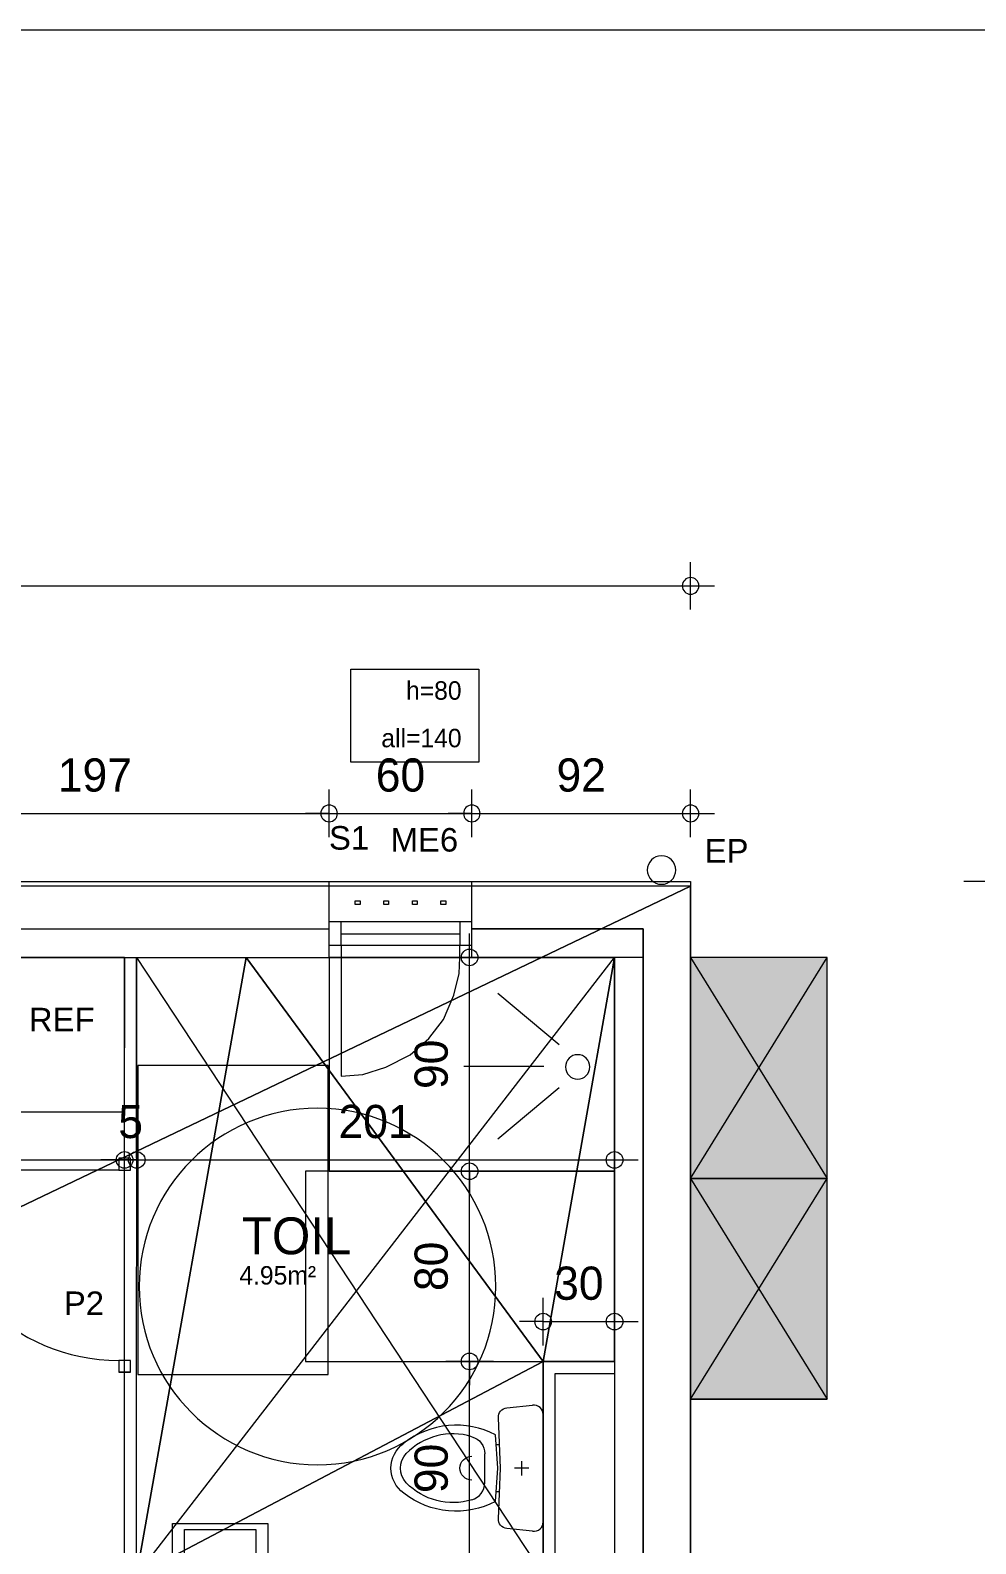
# Model space of a CAD drawing. Header units: metres. Extents: x 1.8 to 61.8, y -52.8 to -10.8.
# Drawn here: x 23.22 to 27.2, y -17.13 to -10.77 of the extents above; entities that cross this region are included whole.
import ezdxf
from ezdxf.enums import TextEntityAlignment as Align
from ezdxf.lldxf.tags import DXFTag

# ---------------------------------------------------------------- set-up
doc = ezdxf.new("R2010")
doc.units = ezdxf.units.M
doc.header["$MEASUREMENT"] = 0
for name, color, linetype in [('Calque commun', 7, 'Continuous'), ('Calque2', 7, 'Continuous'), ('Textes', 7, 'Continuous')]:
    doc.layers.add(name, color=color, linetype=linetype)
doc.styles.add('Arial8', font='arial.ttf', dxfattribs={"height": 0.098961})
doc.styles.add('Century Gothic11', font='GOTHIC.TTF', dxfattribs={"height": 0.139636})
doc.styles.add('Century Gothic19', font='GOTHIC.TTF', dxfattribs={"height": 0.155151})
doc.styles.add('Century Gothic5', font='GOTHIC.TTF', dxfattribs={"height": 0.077575})
tags = doc.linetypes.add('HIDDEN', pattern=[0.375, 0.25, -0.125]).pattern_tags.tags
tags[6:7] = [DXFTag(74, 4), DXFTag(75, 0), DXFTag(340, '0'), DXFTag(46, 1.0), DXFTag(50, 0.0), DXFTag(44, 0.0), DXFTag(45, 0.0)]
tags[4:5] = [DXFTag(74, 4), DXFTag(75, 0), DXFTag(340, '0'), DXFTag(46, 1.0), DXFTag(50, 0.0), DXFTag(44, 0.0), DXFTag(45, 0.0)]
tags = doc.linetypes.add('HIDDEN2', pattern=[0.1875, 0.125, -0.0625]).pattern_tags.tags
tags[6:7] = [DXFTag(74, 4), DXFTag(75, 0), DXFTag(340, '0'), DXFTag(46, 1.0), DXFTag(50, 0.0), DXFTag(44, 0.0), DXFTag(45, 0.0)]
tags[4:5] = [DXFTag(74, 4), DXFTag(75, 0), DXFTag(340, '0'), DXFTag(46, 1.0), DXFTag(50, 0.0), DXFTag(44, 0.0), DXFTag(45, 0.0)]

# ---------------------------------------------------------------- blocks, each defined once
blk = doc.blocks.new('Block52879')
at = {"layer": 'Calque commun', "color": 7, "linetype": 'Continuous', "lineweight": 18}
for p, q in [((25.8015, -14.3466), (26.0015, -14.3466)), ((25.8015, -14.5466), (25.8015, -14.5466))]:
    blk.add_line(p, q, dxfattribs=at)
at = {"layer": 'Calque commun', "color": 7, "linetype": 'Continuous', "lineweight": 9}
blk.add_line((25.8015, -14.6666), (25.6815, -14.6666), dxfattribs=at)
blk = doc.blocks.new('Block52880')
at = {"layer": 'Calque commun', "color": 7, "linetype": 'Continuous', "lineweight": 18}
blk.add_line((26.0015, -14.3466), (26.0015, -23.3466), dxfattribs=at)
at = {"layer": 'Calque commun', "color": 7, "linetype": 'Continuous', "lineweight": 9}
for p, q in [((25.8015, -14.5466), (25.8015, -23.1466)), ((25.6815, -14.6666), (25.6815, -23.0266))]:
    blk.add_line(p, q, dxfattribs=at)
blk = doc.blocks.new('new47')
at = {"layer": 'Calque commun', "color": 5, "linetype": 'Continuous', "lineweight": 9}
blk.add_arc((0, 0), 0.5, 0, 359.99941, dxfattribs=at)
blk = doc.blocks.new('new48')
at = {"layer": 'Calque commun', "color": 5, "linetype": 'Continuous', "lineweight": 9}
blk.add_arc((0, 0), 0.5, 0, 359.99941, dxfattribs=at)
blk = doc.blocks.new('DimLine53169')
at = {"layer": 'Calque commun', "color": 5, "linetype": 'Continuous', "lineweight": 9}
for p, q in [((24.4815, -14.1607), (24.4815, -13.9607)), ((25.0815, -14.1607), (25.0815, -13.9607)), ((24.4815, -14.0607), (24.3815, -14.0607)), ((24.4815, -14.0607), (25.0815, -14.0607)), ((25.0815, -14.0607), (25.1815, -14.0607))]:
    blk.add_line(p, q, dxfattribs=at)
at = {"layer": 'Calque commun', "color": 5, "linetype": 'Continuous', "lineweight": 9, "xscale": 0.07000000029802322, "yscale": 0.07000000029802322, "zscale": 0.07000000029802322}
for name, p in [('new47', (24.4815, -14.0607)), ('new48', (25.0815, -14.0607))]:
    blk.add_blockref(name, p, dxfattribs=at)
at = {"layer": 'Calque commun', "color": 5, "linetype": 'Continuous', "lineweight": 9, "style": 'Century Gothic11'}
blk.add_text('60', height=0.13964, dxfattribs=at).set_placement((24.7815, -14.0107), align=Align.BOTTOM_CENTER)
blk = doc.blocks.new('new53')
at = {"layer": 'Calque commun', "color": 5, "linetype": 'Continuous', "lineweight": 9}
blk.add_arc((0, 0), 0.5, 0, 359.99941, dxfattribs=at)
blk = doc.blocks.new('new54')
at = {"layer": 'Calque commun', "color": 5, "linetype": 'Continuous', "lineweight": 9}
blk.add_arc((0, 0), 0.5, 0, 359.99941, dxfattribs=at)
blk = doc.blocks.new('DimLine53193')
at = {"layer": 'Calque commun', "color": 5, "linetype": 'Continuous', "lineweight": 9}
for p, q in [((22.5115, -14.1607), (22.5115, -13.9607)), ((24.4815, -14.1607), (24.4815, -13.9607)), ((22.5115, -14.0607), (22.4115, -14.0607)), ((22.5115, -14.0607), (24.4815, -14.0607)), ((24.4815, -14.0607), (24.5815, -14.0607))]:
    blk.add_line(p, q, dxfattribs=at)
at = {"layer": 'Calque commun', "color": 5, "linetype": 'Continuous', "lineweight": 9, "xscale": 0.07000000029802322, "yscale": 0.07000000029802322, "zscale": 0.07000000029802322}
for name, p in [('new53', (22.5115, -14.0607)), ('new54', (24.4815, -14.0607))]:
    blk.add_blockref(name, p, dxfattribs=at)
at = {"layer": 'Calque commun', "color": 5, "linetype": 'Continuous', "lineweight": 9, "style": 'Century Gothic11'}
blk.add_text('197', height=0.13964, dxfattribs=at).set_placement((23.4965, -14.0107), align=Align.BOTTOM_CENTER)
blk = doc.blocks.new('new55')
at = {"layer": 'Calque commun', "color": 5, "linetype": 'Continuous', "lineweight": 9}
blk.add_arc((0, 0), 0.5, 0, 359.99941, dxfattribs=at)
blk = doc.blocks.new('new56')
at = {"layer": 'Calque commun', "color": 5, "linetype": 'Continuous', "lineweight": 9}
blk.add_arc((0, 0), 0.5, 0, 359.99941, dxfattribs=at)
blk = doc.blocks.new('DimLine53201')
at = {"layer": 'Calque commun', "color": 5, "linetype": 'Continuous', "lineweight": 9}
for p, q in [((25.0815, -14.1607), (25.0815, -13.9607)), ((26.0015, -14.1607), (26.0015, -13.9607)), ((25.0815, -14.0607), (24.9815, -14.0607)), ((25.0815, -14.0607), (26.0015, -14.0607)), ((26.0015, -14.0607), (26.1015, -14.0607))]:
    blk.add_line(p, q, dxfattribs=at)
at = {"layer": 'Calque commun', "color": 5, "linetype": 'Continuous', "lineweight": 9, "xscale": 0.07000000029802322, "yscale": 0.07000000029802322, "zscale": 0.07000000029802322}
for name, p in [('new55', (25.0815, -14.0607)), ('new56', (26.0015, -14.0607))]:
    blk.add_blockref(name, p, dxfattribs=at)
at = {"layer": 'Calque commun', "color": 5, "linetype": 'Continuous', "lineweight": 9, "style": 'Century Gothic11'}
blk.add_text('92', height=0.13964, dxfattribs=at).set_placement((25.5415, -14.0107), align=Align.BOTTOM_CENTER)
blk = doc.blocks.new('DimLine53238')
at = {"layer": 'Calque commun', "color": 5, "linetype": 'Continuous', "lineweight": 9}
blk.add_line((27.3499, -14.3466, 0), (27.1499, -14.3466, 0), dxfattribs=at)
blk = doc.blocks.new('Block53986')
at = {"layer": 'Calque commun', "color": 7, "linetype": 'Continuous', "lineweight": 18}
for p, q in [((19.4015, -14.3466), (21.7115, -14.3466)), ((22.5115, -14.3466), (24.4815, -14.3466)), ((25.0815, -14.3466), (26.0015, -14.3466))]:
    blk.add_line(p, q, dxfattribs=at)
at = {"layer": 'Calque commun', "color": 7, "linetype": 'Continuous', "lineweight": 9}
for p, q in [((19.6015, -14.5466), (21.7115, -14.5466)), ((22.5115, -14.5466), (24.4815, -14.5466)), ((25.0815, -14.5466), (25.8015, -14.5466)), ((19.7215, -14.6666), (21.7115, -14.6666)), ((22.5115, -14.6666), (24.4815, -14.6666)), ((25.0815, -14.6666), (25.6815, -14.6666))]:
    blk.add_line(p, q, dxfattribs=at)
blk = doc.blocks.new('@PRES_1_$$_1-13')
at = {"layer": 'Calque commun', "color": 5, "linetype": 'Continuous', "lineweight": 9}
for p, q in [((0, 0.32), (0.6, 0.32)), ((0.6, 0.15), (0, 0.15)), ((0.05, 0.05), (0.05, 0.15)), ((0.55, 0.15), (0.55, 0.05)), ((0.05, 0.1), (0.55, 0.1)), ((0.6, 0.05), (0, 0.05)), ((0, 0), (0.6, 0))]:
    blk.add_line(p, q, dxfattribs=at)
blk = doc.blocks.new('@PRES_1_$$_1-14')
at = {"layer": 'Calque commun', "color": 7, "linetype": 'Continuous', "lineweight": 9}
blk.add_line((0, 0), (0, 0.32), dxfattribs=at)
blk = doc.blocks.new('@PRES_1_$$_1-15')
at = {"layer": 'Calque commun', "color": 7, "linetype": 'Continuous', "lineweight": 9}
blk.add_line((0, 0), (0, 0.32), dxfattribs=at)
blk = doc.blocks.new('INTER_2D_COMB5')
at = {"layer": 'Calque commun', "color": 0, "linetype": 'ByBlock', "lineweight": -2}
for name in ['@PRES_1_$$_1-13', '@PRES_1_$$_1-14']:
    blk.add_blockref(name, (0, 0), dxfattribs=at)
at = {"layer": 'Calque commun', "color": 0, "linetype": 'ByBlock', "lineweight": -2, "extrusion": (0, 0, -1), "xscale": -1, "yscale": -1, "zscale": -1, "rotation": -180}
blk.add_blockref('@PRES_1_$$_1-15', (-0.6, 0), dxfattribs=at)
blk = doc.blocks.new('PLACED_COMB5')
at = {"layer": 'Calque commun', "color": 0, "linetype": 'ByBlock', "lineweight": -2}
blk.add_blockref('INTER_2D_COMB5', (0, 0), dxfattribs=at)
blk = doc.blocks.new('new135')
at = {"layer": 'Calque commun', "color": 5, "linetype": 'Continuous', "lineweight": 9}
blk.add_arc((0, 0), 0.5, 0, 359.99941, dxfattribs=at)
blk = doc.blocks.new('new136')
at = {"layer": 'Calque commun', "color": 5, "linetype": 'Continuous', "lineweight": 9}
blk.add_arc((0, 0), 0.5, 0, 359.99941, dxfattribs=at)
blk = doc.blocks.new('DimLine55593')
at = {"layer": 'Calque commun', "color": 5, "linetype": 'Continuous', "lineweight": 9}
for p, q in [((19.4015, -13.2034), (19.4015, -13.0034)), ((26.0015, -13.2034), (26.0015, -13.0034)), ((19.4015, -13.1034), (19.3015, -13.1034)), ((19.4015, -13.1034), (26.0015, -13.1034)), ((26.0015, -13.1034), (26.1015, -13.1034))]:
    blk.add_line(p, q, dxfattribs=at)
at = {"layer": 'Calque commun', "color": 5, "linetype": 'Continuous', "lineweight": 9, "xscale": 0.07000000029802322, "yscale": 0.07000000029802322, "zscale": 0.07000000029802322}
for name, p in [('new135', (19.4015, -13.1034)), ('new136', (26.0015, -13.1034))]:
    blk.add_blockref(name, p, dxfattribs=at)
at = {"layer": 'Calque commun', "color": 5, "linetype": 'Continuous', "lineweight": 9, "style": 'Century Gothic11'}
blk.add_text('660', height=0.13964, dxfattribs=at).set_placement((22.7015, -13.0534), align=Align.BOTTOM_CENTER)
blk = doc.blocks.new('@PRES_1_$$_1-28')
at = {"layer": 'Calque commun', "color": 5, "linetype": 'Continuous', "lineweight": 9}
blk.add_line((0.05, 0.05), (0.05, 0.85), dxfattribs=at)
at = {"layer": 'Calque commun', "color": 5, "linetype": 'Continuous', "lineweight": 9, "extrusion": (0, 0, -1)}
blk.add_arc((-0.05, 0.05), 0.8, 90, 180, dxfattribs=at)
at = {"layer": 'Calque commun', "color": 5, "linetype": 'Continuous', "lineweight": 9}
mesh = blk.add_polyface(dxfattribs=at)
corners = [(0, 0), (0, 0.05), (0.05, 0.05), (0.05, 0)]
mesh.append_faces([[corners[k] for k in face] for face in [(0, 1, 2, 3)]], dxfattribs={"color": 5})
mesh = blk.add_polyface(dxfattribs=at)
corners = [(0.85, 0), (0.85, 0.05), (0.9, 0.05), (0.9, 0)]
mesh.append_faces([[corners[k] for k in face] for face in [(0, 1, 2, 3)]], dxfattribs={"color": 5})
blk = doc.blocks.new('@PRES_1_$$_1-29')
at = {"layer": 'Calque commun', "color": 0, "linetype": 'ByBlock', "lineweight": -2}
blk.add_line((0, 0), (0, 0.05), dxfattribs=at)
blk = doc.blocks.new('@PRES_1_$$_1-30')
at = {"layer": 'Calque commun', "color": 0, "linetype": 'ByBlock', "lineweight": -2}
blk.add_line((0, 0), (0, 0.05), dxfattribs=at)
blk = doc.blocks.new('INTER_2D_COMB10')
at = {"layer": 'Calque commun', "color": 0, "linetype": 'ByBlock', "lineweight": -2}
blk.add_blockref('@PRES_1_$$_1-28', (0, 0), dxfattribs=at)
at = {"layer": 'Calque commun', "color": 15, "linetype": 'Continuous', "lineweight": 18}
blk.add_blockref('@PRES_1_$$_1-29', (0, 0), dxfattribs=at)
at = {"layer": 'Calque commun', "color": 15, "linetype": 'Continuous', "lineweight": 18, "extrusion": (0, 0, -1), "xscale": -1, "yscale": -1, "zscale": -1, "rotation": -180}
blk.add_blockref('@PRES_1_$$_1-30', (-0.9, 0), dxfattribs=at)
blk = doc.blocks.new('PLACED_COMB10')
at = {"layer": 'Calque commun', "color": 0, "linetype": 'ByBlock', "lineweight": -2}
blk.add_blockref('INTER_2D_COMB10', (0, 0), dxfattribs=at)
blk = doc.blocks.new('douche90x120')
at = {"layer": 'Calque commun', "color": 7, "linetype": 'Continuous', "lineweight": 9}
for p, q in [((-0.491, -0.1501), (-0.2333, -0.3664)), ((-0.6334, -0.4582), (-0.2969, -0.4582)), ((-0.491, -0.7635), (-0.2333, -0.5472))]:
    blk.add_line(p, q, dxfattribs=at)
blk.add_arc((-0.1549, -0.4608), 0.0514, 89.99999, 89.9994, dxfattribs=at)
mesh = blk.add_polyface(dxfattribs=at)
corners = [(-1.2, -0.9), (0, -0.9), (0, 0), (-1.2, 0)]
mesh.append_faces([[corners[k] for k in face] for face in [(0, 1, 2, 3)]], dxfattribs={"color": 7})
blk = doc.blocks.new('80x130')
at = {"layer": 'Calque commun', "color": 7, "linetype": 'HIDDEN', "lineweight": 9}
mesh = blk.add_polyface(dxfattribs=at)
corners = [(0, 0), (0, 1.3), (0.8, 1.3), (0.8, 0)]
mesh.append_faces([[corners[k] for k in face] for face in [(0, 1, 2, 3)]], dxfattribs={"color": 7})
blk = doc.blocks.new('XMODULE1PG25')
at = {"layer": 'Calque commun', "color": 5, "linetype": 'Continuous', "lineweight": 9}
blk.add_arc((0, 0), 0.5, 0, 359.99941, dxfattribs=at)
blk = doc.blocks.new('XMODULE1PG26')
at = {"layer": 'Calque commun', "color": 5, "linetype": 'Continuous', "lineweight": 9}
blk.add_arc((0, 0), 0.5, 0, 359.99941, dxfattribs=at)
blk = doc.blocks.new('DimLine53452')
at = {"layer": 'Calque commun', "color": 5, "linetype": 'Continuous', "lineweight": 9}
for p, q in [((10.8722, -16.9433), (10.8722, -16.7433)), ((12.8815, -16.9433), (12.8815, -16.7433)), ((10.8722, -16.8433), (10.7722, -16.8433)), ((10.8722, -16.8433), (12.8815, -16.8433)), ((12.8815, -16.8433), (12.9815, -16.8433))]:
    blk.add_line(p, q, dxfattribs=at)
at = {"layer": 'Calque commun', "color": 5, "linetype": 'Continuous', "lineweight": 9, "extrusion": (0, 0, -1), "xscale": 0.07000000029802322, "yscale": 0.07000000029802322, "zscale": 0.07000000029802322}
for name, p in [('XMODULE1PG25', (-10.8722, -16.8433)), ('XMODULE1PG26', (-12.8815, -16.8433))]:
    blk.add_blockref(name, p, dxfattribs=at)
at = {"layer": 'Calque commun', "color": 5, "linetype": 'Continuous', "lineweight": 9, "style": 'Century Gothic11'}
blk.add_text('201', height=0.13964, dxfattribs=at).set_placement((11.8769, -16.7933), align=Align.BOTTOM_CENTER)
blk = doc.blocks.new('XMODULE1PG27')
at = {"layer": 'Calque commun', "color": 5, "linetype": 'Continuous', "lineweight": 9}
blk.add_arc((0, 0), 0.5, 0, 359.99941, dxfattribs=at)
blk = doc.blocks.new('XMODULE1PG28')
at = {"layer": 'Calque commun', "color": 5, "linetype": 'Continuous', "lineweight": 9}
blk.add_arc((0, 0), 0.5, 0, 359.99941, dxfattribs=at)
blk = doc.blocks.new('DimLine53460')
at = {"layer": 'Calque commun', "color": 5, "linetype": 'Continuous', "lineweight": 9}
for p, q in [((10.8215, -16.9433), (10.8215, -16.7433)), ((10.8722, -16.9433), (10.8722, -16.7433)), ((10.8215, -16.8433), (10.7215, -16.8433)), ((10.8215, -16.8433), (10.8722, -16.8433)), ((10.8722, -16.8433), (10.9722, -16.8433))]:
    blk.add_line(p, q, dxfattribs=at)
at = {"layer": 'Calque commun', "color": 5, "linetype": 'Continuous', "lineweight": 9, "extrusion": (0, 0, -1), "xscale": 0.07000000029802322, "yscale": 0.07000000029802322, "zscale": 0.07000000029802322}
for name, p in [('XMODULE1PG27', (-10.8215, -16.8433)), ('XMODULE1PG28', (-10.8722, -16.8433))]:
    blk.add_blockref(name, p, dxfattribs=at)
at = {"layer": 'Calque commun', "color": 5, "linetype": 'Continuous', "lineweight": 9, "style": 'Century Gothic11'}
blk.add_text('5', height=0.1396, dxfattribs=at).set_placement((10.8469, -16.7933), align=Align.BOTTOM_CENTER)
blk = doc.blocks.new('XMODULE1PG29')
at = {"layer": 'Calque commun', "color": 5, "linetype": 'Continuous', "lineweight": 9}
blk.add_arc((0, 0), 0.5, 0, 359.99941, dxfattribs=at)
blk = doc.blocks.new('XMODULE1PG30')
at = {"layer": 'Calque commun', "color": 5, "linetype": 'Continuous', "lineweight": 9}
blk.add_arc((0, 0), 0.5, 0, 359.99941, dxfattribs=at)
blk = doc.blocks.new('DimLine53468')
at = {"layer": 'Calque commun', "color": 5, "linetype": 'Continuous', "lineweight": 9}
for p, q in [((8.2748, -16.9433), (8.2748, -16.7433)), ((10.8215, -16.9433), (10.8215, -16.7433)), ((8.2748, -16.8433), (8.1748, -16.8433)), ((8.2748, -16.8433), (10.8215, -16.8433)), ((10.8215, -16.8433), (10.9215, -16.8433))]:
    blk.add_line(p, q, dxfattribs=at)
at = {"layer": 'Calque commun', "color": 5, "linetype": 'Continuous', "lineweight": 9, "extrusion": (0, 0, -1), "xscale": 0.07000000029802322, "yscale": 0.07000000029802322, "zscale": 0.07000000029802322}
for name, p in [('XMODULE1PG29', (-8.2748, -16.8433)), ('XMODULE1PG30', (-10.8215, -16.8433))]:
    blk.add_blockref(name, p, dxfattribs=at)
at = {"layer": 'Calque commun', "color": 5, "linetype": 'Continuous', "lineweight": 9, "style": 'Century Gothic11'}
blk.add_text('255', height=0.13964, dxfattribs=at).set_placement((9.5482, -16.7933), align=Align.BOTTOM_CENTER)
blk = doc.blocks.new('XMODULE1PG33')
at = {"layer": 'Calque commun', "color": 5, "linetype": 'Continuous', "lineweight": 9}
blk.add_arc((0, 0), 0.5, 0, 359.99941, dxfattribs=at)
blk = doc.blocks.new('XMODULE1PG34')
at = {"layer": 'Calque commun', "color": 5, "linetype": 'Continuous', "lineweight": 9}
blk.add_arc((0, 0), 0.5, 0, 359.99941, dxfattribs=at)
blk = doc.blocks.new('DimLine53484')
at = {"layer": 'Calque commun', "color": 5, "linetype": 'Continuous', "lineweight": 9}
for p, q in [((12.272, -17.6912), (12.272, -17.5912)), ((12.372, -17.6912), (12.172, -17.6912)), ((12.272, -18.5912), (12.272, -17.6912)), ((12.372, -18.5912), (12.172, -18.5912)), ((12.272, -18.5912), (12.272, -18.6912))]:
    blk.add_line(p, q, dxfattribs=at)
at = {"layer": 'Calque commun', "color": 5, "linetype": 'Continuous', "lineweight": 9, "extrusion": (0, 0, -1), "xscale": 0.07000000029802322, "yscale": 0.07000000029802322, "zscale": 0.07000000029802322, "rotation": 90}
for name, p in [('XMODULE1PG34', (-12.272, -17.6912)), ('XMODULE1PG33', (-12.272, -18.5912))]:
    blk.add_blockref(name, p, dxfattribs=at)
at = {"layer": 'Calque commun', "color": 5, "linetype": 'Continuous', "lineweight": 9, "style": 'Century Gothic11'}
blk.add_text('90', height=0.13964, rotation=90, dxfattribs=at).set_placement((12.222, -18.1412), align=Align.BOTTOM_CENTER)
blk = doc.blocks.new('XMODULE1PG35')
at = {"layer": 'Calque commun', "color": 5, "linetype": 'Continuous', "lineweight": 9}
blk.add_arc((0, 0), 0.5, 0, 359.99941, dxfattribs=at)
blk = doc.blocks.new('XMODULE1PG36')
at = {"layer": 'Calque commun', "color": 5, "linetype": 'Continuous', "lineweight": 9}
blk.add_arc((0, 0), 0.5, 0, 359.99941, dxfattribs=at)
blk = doc.blocks.new('DimLine53492')
at = {"layer": 'Calque commun', "color": 5, "linetype": 'Continuous', "lineweight": 9}
for p, q in [((12.272, -16.8912), (12.272, -16.7912)), ((12.372, -16.8912), (12.172, -16.8912)), ((12.272, -17.6912), (12.272, -16.8912)), ((12.372, -17.6912), (12.172, -17.6912)), ((12.272, -17.6912), (12.272, -17.7912))]:
    blk.add_line(p, q, dxfattribs=at)
at = {"layer": 'Calque commun', "color": 5, "linetype": 'Continuous', "lineweight": 9, "extrusion": (0, 0, -1), "xscale": 0.07000000029802322, "yscale": 0.07000000029802322, "zscale": 0.07000000029802322, "rotation": 90}
for name, p in [('XMODULE1PG36', (-12.272, -16.8912)), ('XMODULE1PG35', (-12.272, -17.6912))]:
    blk.add_blockref(name, p, dxfattribs=at)
at = {"layer": 'Calque commun', "color": 5, "linetype": 'Continuous', "lineweight": 9, "style": 'Century Gothic11'}
blk.add_text('80', height=0.13964, rotation=90, dxfattribs=at).set_placement((12.222, -17.2912), align=Align.BOTTOM_CENTER)
blk = doc.blocks.new('XMODULE1PG37')
at = {"layer": 'Calque commun', "color": 5, "linetype": 'Continuous', "lineweight": 9}
blk.add_arc((0, 0), 0.5, 0, 359.99941, dxfattribs=at)
blk = doc.blocks.new('XMODULE1PG38')
at = {"layer": 'Calque commun', "color": 5, "linetype": 'Continuous', "lineweight": 9}
blk.add_arc((0, 0), 0.5, 0, 359.99941, dxfattribs=at)
blk = doc.blocks.new('DimLine53500')
at = {"layer": 'Calque commun', "color": 5, "linetype": 'Continuous', "lineweight": 9}
for p, q in [((12.272, -15.9912), (12.272, -15.8912)), ((12.372, -15.9912), (12.172, -15.9912)), ((12.272, -16.8912), (12.272, -15.9912)), ((12.372, -16.8912), (12.172, -16.8912)), ((12.272, -16.8912), (12.272, -16.9912))]:
    blk.add_line(p, q, dxfattribs=at)
at = {"layer": 'Calque commun', "color": 5, "linetype": 'Continuous', "lineweight": 9, "extrusion": (0, 0, -1), "xscale": 0.07000000029802322, "yscale": 0.07000000029802322, "zscale": 0.07000000029802322, "rotation": 90}
for name, p in [('XMODULE1PG38', (-12.272, -15.9912)), ('XMODULE1PG37', (-12.272, -16.8912))]:
    blk.add_blockref(name, p, dxfattribs=at)
at = {"layer": 'Calque commun', "color": 5, "linetype": 'Continuous', "lineweight": 9, "style": 'Century Gothic11'}
blk.add_text('90', height=0.13964, rotation=90, dxfattribs=at).set_placement((12.222, -16.4412), align=Align.BOTTOM_CENTER)
blk = doc.blocks.new('XMODULE1PG51')
at = {"layer": 'Calque commun', "color": 5, "linetype": 'Continuous', "lineweight": 9}
blk.add_arc((0, 0), 0.5, 0, 359.99941, dxfattribs=at)
blk = doc.blocks.new('XMODULE1PG52')
at = {"layer": 'Calque commun', "color": 5, "linetype": 'Continuous', "lineweight": 9}
blk.add_arc((0, 0), 0.5, 0, 359.99941, dxfattribs=at)
blk = doc.blocks.new('DimLine55785')
at = {"layer": 'Calque commun', "color": 5, "linetype": 'Continuous', "lineweight": 9}
for p, q in [((12.5815, -17.6236), (12.5815, -17.4236)), ((12.8815, -17.6236), (12.8815, -17.4236)), ((12.5815, -17.5236), (12.4815, -17.5236)), ((12.5815, -17.5236), (12.8815, -17.5236)), ((12.8815, -17.5236), (12.9815, -17.5236))]:
    blk.add_line(p, q, dxfattribs=at)
at = {"layer": 'Calque commun', "color": 5, "linetype": 'Continuous', "lineweight": 9, "extrusion": (0, 0, -1), "xscale": 0.07000000029802322, "yscale": 0.07000000029802322, "zscale": 0.07000000029802322}
for name, p in [('XMODULE1PG51', (-12.5815, -17.5236)), ('XMODULE1PG52', (-12.8815, -17.5236))]:
    blk.add_blockref(name, p, dxfattribs=at)
at = {"layer": 'Calque commun', "color": 5, "linetype": 'Continuous', "lineweight": 9, "style": 'Century Gothic11'}
blk.add_text('30', height=0.13964, dxfattribs=at).set_placement((12.7315, -17.4736), align=Align.BOTTOM_CENTER)
blk = doc.blocks.new('lavmain')
at = {"layer": 'Calque commun', "color": 7, "linetype": 'Continuous', "lineweight": 9}
for p, q in [((0.4, 0), (0, 0)), ((0, 0), (0, -0.2)), ((0.4, -0.2), (0.4, 0)), ((0.35, -0.02), (0.05, -0.02)), ((0.05, -0.02), (0.05, -0.1757)), ((0.35, -0.1757), (0.35, -0.02)), ((0.05, -0.1757), (0.35, -0.1757)), ((0, -0.2), (0.4, -0.2))]:
    blk.add_line(p, q, dxfattribs=at)
blk.add_arc((0.1993, -0.055), 0.0121, 90, 89.99941, dxfattribs=at)
blk = doc.blocks.new('60x65')
at = {"layer": 'Calque commun', "color": 7, "linetype": 'HIDDEN', "lineweight": 9}
mesh = blk.add_polyface(dxfattribs=at)
corners = [(0, 0.6), (0.65, 0.6), (0.65, 0), (0, 0)]
mesh.append_faces([[corners[k] for k in face] for face in [(0, 1, 2, 3)]], dxfattribs={"color": 7})
blk = doc.blocks.new('XMODULE1PG73')
at = {"layer": 'Calque commun', "color": 15, "linetype": 'Continuous', "lineweight": 18}
for p, q in [((10.8215, -15.9912), (10.8715, -15.9912)), ((10.8215, -16.8365), (10.8215, -15.9912)), ((10.8715, -16.8365), (10.8715, -15.9912)), ((12.5815, -18.5912), (12.5815, -17.6912)), ((12.5815, -17.6912), (12.8815, -17.6912)), ((12.8815, -17.6912), (12.8815, -17.7412)), ((10.8215, -18.6413), (10.8215, -17.7365)), ((10.8715, -18.5912), (10.8715, -17.7365)), ((12.6315, -18.5912), (12.6315, -17.7412)), ((12.6315, -17.7412), (12.8815, -17.7412))]:
    blk.add_line(p, q, dxfattribs=at)
at = {"layer": 'Calque commun', "color": 7, "linetype": 'Continuous', "lineweight": 9}
blk.add_line((10.8215, -15.9912), (10.8215, -16.3712), dxfattribs=at)
at = {"layer": 'Calque commun', "color": 9, "linetype": 'HIDDEN2', "lineweight": 9}
for p, q in [((10.8715, -18.5912), (12.8815, -15.9912)), ((10.8715, -15.9912), (12.5815, -18.5893))]:
    blk.add_line(p, q, dxfattribs=at)
at = {"layer": 'Calque commun', "color": 7, "linetype": 'HIDDEN', "lineweight": 9}
blk.add_arc((11.6324, -17.3757), 0.75, 269.99999, 269.9994, dxfattribs=at)
at = {"layer": 'Calque commun', "color": 5, "linetype": 'Continuous', "lineweight": 9}
for name in ['DimLine53500', 'DimLine53468', 'DimLine53460', 'DimLine53452', 'DimLine53492', 'DimLine55785', 'DimLine53484']:
    blk.add_blockref(name, (0, 0), dxfattribs=at)
at = {"layer": 'Calque commun', "color": 0, "linetype": 'ByBlock', "lineweight": -2, "extrusion": (0, 0, -1), "xscale": -1, "yscale": -1, "zscale": -1}
for name, p, rotation in [('60x65', (-10.2215, -16.6412), -90), ('PLACED_COMB10', (-10.8465, -16.8365), 90.00000000000001)]:
    blk.add_blockref(name, p, dxfattribs=dict(at, rotation=rotation))
at = {"layer": 'Calque commun', "color": 0, "linetype": 'ByBlock', "lineweight": -2, "xscale": -1, "yscale": -1, "zscale": -1, "rotation": -180}
blk.add_blockref('douche90x120', (12.8815, -15.9912), dxfattribs=at)
at = {"layer": 'Calque commun', "color": 0, "linetype": 'ByBlock', "lineweight": -2, "extrusion": (0, 0, -1)}
blk.add_blockref('80x130', (-11.6767, -17.746), dxfattribs=at)
for name, p, rotation in [('80x130', (-11.5815, -17.6912), 90), ('lavmain', (-11.0234, -18.5735), 180)]:
    blk.add_blockref(name, p, dxfattribs=dict(at, rotation=rotation))
at = {"layer": 'Calque commun', "color": 9, "linetype": 'ByBlock', "lineweight": -2, "style": 'Century Gothic5'}
blk.add_text('4.95m²', height=0.07758, dxfattribs=at).set_placement((11.3037, -17.29), align=Align.TOP_LEFT)
at = {"layer": 'Textes', "color": 5, "linetype": 'ByBlock', "lineweight": -2, "style": 'Arial8'}
for s, p in [('REF', (10.6952, -16.332)), ('P2', (10.7349, -17.5255))]:
    blk.add_text(s, height=0.09896, dxfattribs=at).set_placement(p, align=Align.BOTTOM_RIGHT)
at = {"layer": 'Textes', "color": 5, "linetype": 'ByBlock', "lineweight": -2, "style": 'Century Gothic19'}
blk.add_text('TOIL', height=0.15515, dxfattribs=at).set_placement((11.3141, -17.0851), align=Align.TOP_LEFT)
at = {"layer": 'Calque commun', "color": 9, "linetype": 'Continuous', "lineweight": 9}
mesh = blk.add_polyface(dxfattribs=at)
corners = [(10.8215, -18.6712), (10.8215, -15.9912), (8.2716, -15.9912), (8.2816, -18.6712)]
mesh.append_faces([[corners[k] for k in face] for face in [(0, 1, 2, 3)]], dxfattribs={"color": 9})
mesh = blk.add_polyface(dxfattribs=at)
corners = [(12.8815, -15.9912), (12.5815, -17.6912), (11.3326, -15.9912), (10.8715, -18.5912), (10.8726, -15.9912), (12.5815, -18.5893), (12.8815, -17.6912)]
mesh.append_faces([[corners[k] for k in face] for face in [(2, 3, 4), (3, 1, 5)]], dxfattribs={"vtx0": -1, "color": 9})
mesh.append_faces([[corners[k] for k in face] for face in [(0, 1, 2)]], dxfattribs={"vtx0": -1, "vtx1": -1, "color": 9})
mesh.append_faces([[corners[k] for k in face] for face in [(2, 1, 3)]], dxfattribs={"vtx0": -1, "vtx1": -1, "vtx2": -1, "color": 9})
mesh.append_faces([[corners[k] for k in face] for face in [(0, 6, 1)]], dxfattribs={"vtx2": -1, "color": 9})
mesh = blk.add_polyface(dxfattribs=at)
corners = [(10.8615, -20.6013), (12.8815, -20.6013), (12.8815, -24.3512), (10.5815, -20.5513), (8.2215, -18.6712), (10.5815, -19.6512), (11.7015, -18.6712), (11.7015, -19.5712), (10.8615, -19.5712), (10.8615, -20.5513), (7.2216, -19.6158), (10.8615, -19.6512), (6.8815, -24.3512), (6.8815, -19.6158), (7.2216, -19.0635), (6.9215, -19.0635), (6.9215, -16.2714), (8.2215, -16.2714)]
mesh.append_faces([[corners[k] for k in face] for face in [(4, 16, 17)]], dxfattribs={"vtx0": -1, "color": 9})
mesh.append_faces([[corners[k] for k in face] for face in [(3, 4, 5)]], dxfattribs={"vtx0": -1, "vtx1": -1, "color": 9})
mesh.append_faces([[corners[k] for k in face] for face in [(0, 2, 3), (3, 10, 4), (5, 6, 8), (3, 12, 10), (4, 14, 16)]], dxfattribs={"vtx0": -1, "vtx1": -1, "vtx2": -1, "color": 9})
mesh.append_faces([[corners[k] for k in face] for face in [(3, 2, 12), (4, 10, 14)]], dxfattribs={"vtx0": -1, "vtx2": -1, "color": 9})
mesh.append_faces([[corners[k] for k in face] for face in [(9, 0, 3), (13, 10, 12)]], dxfattribs={"vtx1": -1, "color": 9})
mesh.append_faces([[corners[k] for k in face] for face in [(4, 6, 5)]], dxfattribs={"vtx1": -1, "vtx2": -1, "color": 9})
mesh.append_faces([[corners[k] for k in face] for face in [(0, 1, 2), (6, 7, 8), (8, 11, 5), (14, 15, 16)]], dxfattribs={"vtx2": -1, "color": 9})
blk = doc.blocks.new('wc-3')
at = {"layer": 'Calque2', "color": 6, "linetype": 'Continuous', "lineweight": 9}
for p, q in [((-0.2256, 0), (0.2256, 0)), ((-0.2653, -0.0442), (-0.2539, -0.1527)), ((0, -0.06), (0, -0.12)), ((0.2539, -0.1527), (0.2653, -0.0442)), ((-0.03, -0.09), (0.03, -0.09)), ((-0.2125, -0.1885), (0, -0.18)), ((-0.14, -0.2), (0, -0.19)), ((-0.1, -0.184), (-0.1, -0.1971)), ((0, -0.18), (0.2125, -0.1885)), ((0, -0.19), (0.14, -0.2)), ((0.1, -0.1971), (0.1, -0.184)), ((-0.06, -0.2451), (0.06, -0.2451))]:
    blk.add_line(p, q, dxfattribs=at)
at = {"layer": 'Calque2', "color": 6, "linetype": 'Continuous', "lineweight": 9, "flags": 128}
for points in [[(-0.2653, -0.0442, -0.445253), (-0.2256, 0)], [(0.2256, 0, -0.445276), (0.2653, -0.0442)], [(-0.2539, -0.1527, 0.395314), (-0.2125, -0.1885)], [(0.2125, -0.1885, 0.395339), (0.2539, -0.1527)], [(-0.14, -0.2, 0.294671), (-0.1052, -0.5864)], [(-0.1327, -0.3, -0.337883), (-0.0606, -0.2451)], [(0.1327, -0.3, 0.337854), (0.0606, -0.2451)], [(0.14, -0.2, -0.294671), (0.1052, -0.5864)], [(-0.1327, -0.3, 0.281729), (-0.0616, -0.5756)], [(-0.05, -0.3, 1), (0.05, -0.3)], [(0.1327, -0.3, -0.279876), (0.0616, -0.5756)], [(-0.1052, -0.5864, 0.509528), (0.1052, -0.5864)], [(-0.0616, -0.5756, 0.395927), (0.0616, -0.5756)]]:
    blk.add_lwpolyline(points, format="xyb", dxfattribs=at)

msp = doc.modelspace()

# ---------------------------------------------------------------- linework, layer by layer
at = {"layer": 'Calque commun', "color": 12, "linetype": 'Continuous', "lineweight": 18}
for p, q in [((24.4815, -14.5469), (24.4815, -14.3469)), ((25.0815, -14.5469), (25.0815, -14.3469)), ((22.5115, -14.5466), (24.4815, -14.5469)), ((25.8015, -14.5469), (25.0815, -14.5469)), ((25.8015, -23.1469), (25.8015, -14.5469))]:
    msp.add_line(p, q, dxfattribs=at)
at = {"layer": 'Calque commun', "color": 7, "linetype": 'Continuous', "lineweight": 9}
msp.add_line((24.4815, -14.6666), (25.6815, -14.6666), dxfattribs=at)
at = {"layer": 'Calque commun', "color": 7, "linetype": 'HIDDEN', "lineweight": 9, "flags": 128}
for points in [[(24.5315, -14.6166), (24.5315, -15.1666), (24.6231, -15.1595), (24.7201, -15.1283), (24.8224, -15.0763), (24.9004, -15.007), (24.9628, -14.9272), (25.0061, -14.825), (25.0287, -14.7348), (25.0315, -14.6666), (25.0315, -14.6166)], [(26.0015, -14.6666), (26.0015, -15.5961), (26.5755, -15.5961), (26.5755, -14.6666), (26.0015, -14.6666), (26.5755, -15.5961), (26.0015, -15.5961), (26.5755, -14.6666)], [(26.0015, -15.5961), (26.0015, -16.5256), (26.5755, -16.5256), (26.5755, -15.5961), (26.0015, -15.5961), (26.5755, -16.5256), (26.0015, -16.5256), (26.5755, -15.5961)]]:
    msp.add_lwpolyline(points, dxfattribs=at)
at = {"layer": 'Calque commun', "color": 11, "linetype": 'Continuous', "lineweight": 18}
msp.add_arc((25.8791, -14.2989), 0.06, 90, 89.99941, dxfattribs=at)
at = {"layer": 'Calque commun', "color": 43, "linetype": 'HIDDEN', "lineweight": 9}
msp.add_trace([(26.5755, -14.6666), (26.0015, -14.6666), (26.5755, -16.5256), (26.0015, -16.5256)], dxfattribs=at)

# ---------------------------------------------------------------- block references
at = {"layer": 'Calque commun', "color": 5, "linetype": 'Continuous', "lineweight": 9}
for name in ['DimLine55593', 'DimLine53193', 'DimLine53169', 'DimLine53201', 'DimLine53238']:
    msp.add_blockref(name, (0, 0), dxfattribs=at)
at = {"layer": 'Calque commun', "color": 0, "linetype": 'ByBlock', "lineweight": -2}
for name, p in [('Block53986', (0, 0)), ('Block52879', (0, 0)), ('Block52880', (0, 0)), ('XMODULE1PG73', (12.8, 1.3249))]:
    msp.add_blockref(name, p, dxfattribs=at)
at = {"layer": 'Calque commun', "color": 0, "linetype": 'ByBlock', "lineweight": -2, "xscale": -1, "yscale": -1, "zscale": -1, "rotation": -180}
msp.add_blockref('PLACED_COMB5', (24.4815, -14.6666), dxfattribs=at)
at = {"layer": 'Calque commun', "color": 0, "linetype": 'ByBlock', "lineweight": -2, "extrusion": (0, 0, -1), "xscale": -1, "yscale": -1, "zscale": -1, "rotation": -90}
msp.add_blockref('wc-3', (-25.3815, -16.8154), dxfattribs=at)

# ---------------------------------------------------------------- texts
at = {"layer": 'Calque commun', "color": 5, "linetype": 'ByBlock', "lineweight": -2, "insert": (25.0384, -13.5047), "char_height": 0.07758, "attachment_point": 3, "line_spacing_factor": 1.546883, "style": 'Century Gothic5'}
msp.add_mtext('h=80\\Pall=140', dxfattribs=at)
at = {"layer": 'Textes', "color": 5, "linetype": 'ByBlock', "lineweight": -2, "style": 'Arial8'}
for s, p in [('S1', (24.6498, -14.2426)), ('ME6', (25.0241, -14.2508))]:
    msp.add_text(s, height=0.09896, dxfattribs=at).set_placement(p, align=Align.BOTTOM_RIGHT)
msp.add_text('EP', height=0.09896, dxfattribs=at).set_placement((26.0605, -14.297), align=Align.BOTTOM_LEFT)

# ---------------------------------------------------------------- meshes
at = {"layer": 'Calque commun', "color": 7, "linetype": 'Continuous', "lineweight": 9}
mesh = msp.add_polyface(dxfattribs=at)
corners = [(61.7636, -10.7659), (1.7636, -10.7659), (1.7636, -52.7659), (61.7636, -52.7659)]
mesh.append_faces([[corners[k] for k in face] for face in [(0, 1, 2, 3)]], dxfattribs={"color": 7})
at = {"layer": 'Calque commun', "color": 11, "linetype": 'Continuous', "lineweight": 18}
mesh = msp.add_polyface(dxfattribs=at)
corners = [(24.5726, -13.4539), (25.111, -13.4539), (25.111, -13.8446), (24.5726, -13.8446)]
mesh.append_faces([[corners[k] for k in face] for face in [(0, 1, 2, 3)]], dxfattribs={"color": 11})
at = {"layer": 'Calque commun', "color": 9, "linetype": 'Continuous', "lineweight": 9}
mesh = msp.add_polyface(dxfattribs=at)
corners = [(19.4015, -17.5266), (26.0015, -23.3666), (26.0015, -14.3666), (13.0015, -24.6912), (19.6015, -23.3666), (13.0015, -17.5266), (6.6015, -15.6912), (6.6015, -24.6912), (19.6015, -26.5266), (13.0015, -26.5266), (19.4015, -14.3666), (13.2015, -15.6912), (13.2015, -17.5266)]
mesh.append_faces([[corners[k] for k in face] for face in [(8, 3, 9)]], dxfattribs={"vtx0": -1, "color": 9})
mesh.append_faces([[corners[k] for k in face] for face in [(3, 4, 5)]], dxfattribs={"vtx0": -1, "vtx1": -1, "vtx2": -1, "color": 9})
mesh.append_faces([[corners[k] for k in face] for face in [(0, 1, 2), (0, 4, 1), (5, 6, 7), (5, 11, 6)]], dxfattribs={"vtx0": -1, "vtx2": -1, "color": 9})
mesh.append_faces([[corners[k] for k in face] for face in [(10, 0, 2), (12, 11, 5)]], dxfattribs={"vtx1": -1, "color": 9})
mesh.append_faces([[corners[k] for k in face] for face in [(0, 5, 4), (8, 4, 3), (7, 3, 5)]], dxfattribs={"vtx1": -1, "vtx2": -1, "color": 9})
at = {"layer": 'Calque commun', "color": 25, "linetype": 'Continuous', "lineweight": 18}
mesh = msp.add_polyface(dxfattribs=at)
corners = [(24.5915, -14.4289), (24.6115, -14.4289), (24.6115, -14.4439), (24.5915, -14.4439)]
mesh.append_faces([[corners[k] for k in face] for face in [(0, 1, 2, 3)]], dxfattribs={"color": 25})
mesh = msp.add_polyface(dxfattribs=at)
corners = [(24.7115, -14.4289), (24.7315, -14.4289), (24.7315, -14.4439), (24.7115, -14.4439)]
mesh.append_faces([[corners[k] for k in face] for face in [(0, 1, 2, 3)]], dxfattribs={"color": 25})
mesh = msp.add_polyface(dxfattribs=at)
corners = [(24.8315, -14.4289), (24.8515, -14.4289), (24.8515, -14.4439), (24.8315, -14.4439)]
mesh.append_faces([[corners[k] for k in face] for face in [(0, 1, 2, 3)]], dxfattribs={"color": 25})
mesh = msp.add_polyface(dxfattribs=at)
corners = [(24.9515, -14.4289), (24.9715, -14.4289), (24.9715, -14.4439), (24.9515, -14.4439)]
mesh.append_faces([[corners[k] for k in face] for face in [(0, 1, 2, 3)]], dxfattribs={"color": 25})

doc.saveas('drawing.dxf')
